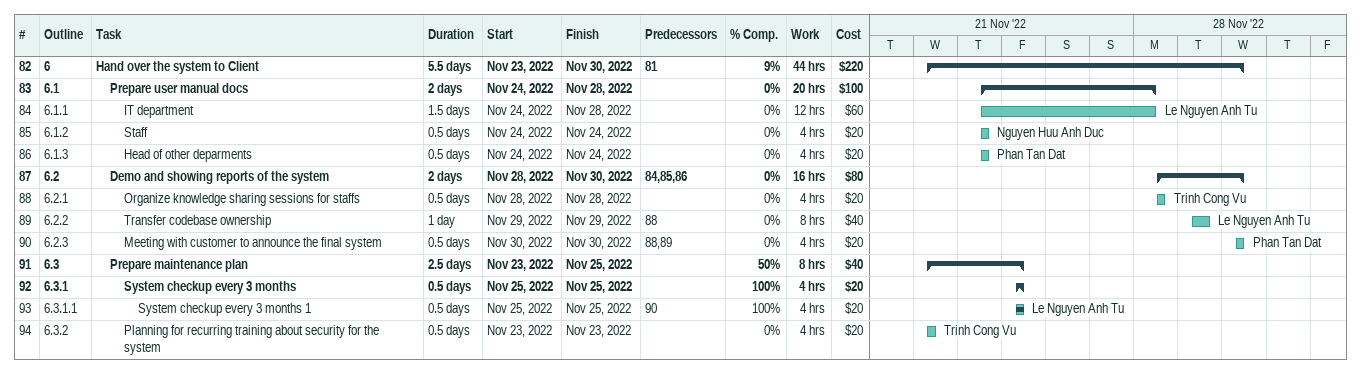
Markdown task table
| ID | WBS | Task | Duration | Start | Finish | Predecessors | Resources | % complete | Work (h) | Cost ($) |
|---|---|---|---|---|---|---|---|---|---|---|
| 82 | 6 | **Hand over the system to Client** | 5.5d | 2022-11-23 | 2022-11-30 | 81 |  | 9 | 44 | 220 |
| 83 | 6.1 | **Prepare user manual docs** | 2d | 2022-11-24 | 2022-11-28 |  |  | 0 | 20 | 100 |
| 84 | 6.1.1 | IT department | 1.5d | 2022-11-24 | 2022-11-28 |  | Le Nguyen Anh Tu | 0 | 12 | 60 |
| 85 | 6.1.2 | Staff | 0.5d | 2022-11-24 | 2022-11-24 |  | Nguyen Huu Anh Duc | 0 | 4 | 20 |
| 86 | 6.1.3 | Head of other deparments | 0.5d | 2022-11-24 | 2022-11-24 |  | Phan Tan Dat | 0 | 4 | 20 |
| 87 | 6.2 | **Demo and showing reports of the system** | 2d | 2022-11-28 | 2022-11-30 | 84, 85, 86 |  | 0 | 16 | 80 |
| 88 | 6.2.1 | Organize knowledge sharing sessions for staffs | 0.5d | 2022-11-28 | 2022-11-28 |  | Trinh Cong Vu | 0 | 4 | 20 |
| 89 | 6.2.2 | Transfer codebase ownership | 1d | 2022-11-29 | 2022-11-29 | 88 | Le Nguyen Anh Tu | 0 | 8 | 40 |
| 90 | 6.2.3 | Meeting with customer to announce the final system | 0.5d | 2022-11-30 | 2022-11-30 | 88, 89 | Phan Tan Dat | 0 | 4 | 20 |
| 91 | 6.3 | **Prepare maintenance plan** | 2.5d | 2022-11-23 | 2022-11-25 |  |  | 50 | 8 | 40 |
| 92 | 6.3.1 | **System checkup every 3 months** | 0.5d | 2022-11-25 | 2022-11-25 |  |  | 100 | 4 | 20 |
| 93 | 6.3.1.1 | System checkup every 3 months 1 | 0.5d | 2022-11-25 | 2022-11-25 | 90 | Le Nguyen Anh Tu | 100 | 4 | 20 |
| 94 | 6.3.2 | Planning for recurring training about security for the system | 0.5d | 2022-11-23 | 2022-11-23 |  | Trinh Cong Vu | 0 | 4 | 20 |
